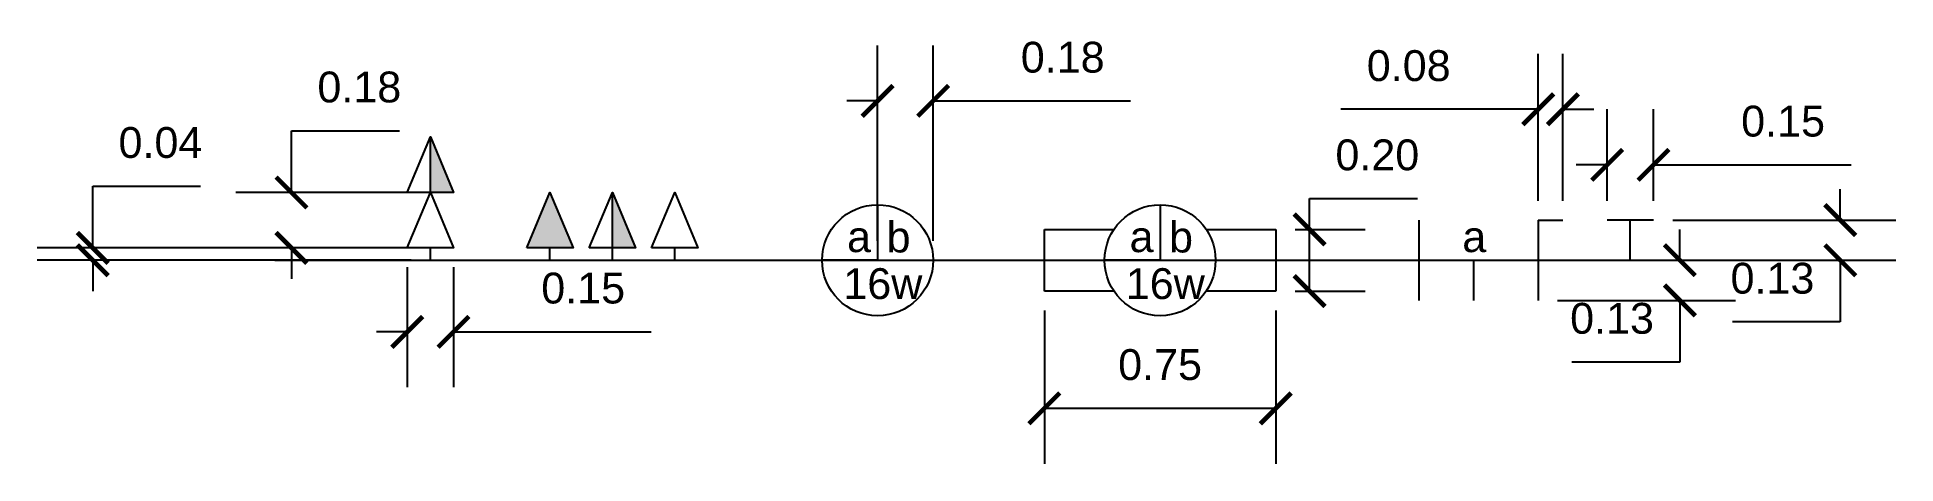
# Model space of a CAD drawing. Header units: millimetres. Extents: x 2559.61 to 2565.63, y 1605.17 to 1606.55.
import ezdxf

# ---------------------------------------------------------------- set-up
doc = ezdxf.new("R2010")
doc.units = ezdxf.units.MM
doc.styles.get("Standard").update_dxf_attribs({"font": 'arial.ttf'})
doc.dimstyles.get("Standard").update_dxf_attribs({"dimtxt": 0.1, "dimasz": 0.1, "dimexe": 0.18, "dimexo": 0.0625, "dimgap": 0.09, "dimtad": 1, "dimtih": 1, "dimtoh": 1, "dimzin": 0, "dimdsep": 46, "dimtxsty": 'Standard', "dimblk": 'ARCHTICK', "dimcen": 0.09, "dimadec": 0, "dimazin": 0, "dimtfac": 1, "dimtofl": 0, "dimtmove": 0, "dimatfit": 3, "dimldrblk": 'OBLIQUE', "dimfxl": 1, "dimtolj": 1, "dimtzin": 0, "dimarcsym": 0})

# ---------------------------------------------------------------- blocks, each defined once
blk = doc.blocks.new('_ArchTick')
at = {"color": 0, "linetype": 'ByBlock', "const_width": 0.15}
blk.add_lwpolyline([(-0.5, -0.5), (0.5, 0.5)], dxfattribs=at)
blk = doc.blocks.new('*D3')
at = {"color": 0, "lineweight": -2, "transparency": 16777216}
for p, q in [((2559.7889, 1605.8678), (2559.7889, 1606.0678)), ((2559.7889, 1606.0678), (2560.1382, 1606.0678)), ((2560.8212, 1605.8678), (2559.6089, 1605.8678)), ((2560.8212, 1605.8278), (2559.6089, 1605.8278)), ((2559.7889, 1605.8278), (2559.7889, 1605.7278))]:
    blk.add_line(p, q, dxfattribs=at)
at = {"layer": 'Defpoints', "color": 0, "transparency": 16777216}
for p in [(2559.7889, 1605.8678), (2560.8837, 1605.8678), (2560.8837, 1605.8278)]:
    blk.add_point(p, dxfattribs=at)
at = {"color": 0, "lineweight": -2, "transparency": 16777216, "xscale": 0.1, "yscale": 0.1, "zscale": 0.1}
for p, rotation in [((2559.7889, 1605.8678), 270), ((2559.7889, 1605.8278), 90)]:
    blk.add_blockref('_ArchTick', p, dxfattribs=dict(at, rotation=rotation))
at = {"color": 0, "transparency": 16777216, "insert": (2560.0085, 1606.2089), "char_height": 0.1, "attachment_point": 5}
blk.add_mtext('\\A1;0.04', dxfattribs=at)
blk = doc.blocks.new('_Oblique')
at = {"color": 0, "linetype": 'ByBlock', "lineweight": -2}
blk.add_line((-0.5, -0.5), (0.5, 0.5), dxfattribs=at)
blk = doc.blocks.new('*D15')
at = {"color": 0, "lineweight": -2, "transparency": 16777216}
for p, q in [((2560.4332, 1606.0478), (2560.4332, 1606.2478)), ((2560.4332, 1606.2478), (2560.7832, 1606.2478)), ((2560.8212, 1606.0478), (2560.2532, 1606.0478)), ((2560.7462, 1605.8678), (2560.2532, 1605.8678)), ((2560.4332, 1605.8678), (2560.4332, 1605.7678))]:
    blk.add_line(p, q, dxfattribs=at)
at = {"layer": 'Defpoints', "color": 0, "transparency": 16777216}
for p in [(2560.4332, 1606.0478), (2560.8837, 1606.0478), (2560.8087, 1605.8678)]:
    blk.add_point(p, dxfattribs=at)
at = {"color": 0, "lineweight": -2, "transparency": 16777216, "xscale": 0.1, "yscale": 0.1, "zscale": 0.1}
for p, rotation in [((2560.4332, 1606.0478), 270), ((2560.4332, 1605.8678), 90)]:
    blk.add_blockref('_ArchTick', p, dxfattribs=dict(at, rotation=rotation))
at = {"color": 0, "transparency": 16777216, "insert": (2560.6532, 1606.3889), "char_height": 0.1, "attachment_point": 5}
blk.add_mtext('\\A1;0.18', dxfattribs=at)
blk = doc.blocks.new('*D16')
at = {"color": 0, "lineweight": -2, "transparency": 16777216}
for p, q in [((2560.8087, 1605.8053), (2560.8087, 1605.4159)), ((2560.9587, 1605.8053), (2560.9587, 1605.4159)), ((2560.8087, 1605.5959), (2560.7087, 1605.5959)), ((2560.9587, 1605.5959), (2561.5992, 1605.5959))]:
    blk.add_line(p, q, dxfattribs=at)
at = {"layer": 'Defpoints', "color": 0, "transparency": 16777216}
for p in [(2560.8087, 1605.8678), (2560.9587, 1605.8678), (2560.9587, 1605.5959)]:
    blk.add_point(p, dxfattribs=at)
at = {"color": 0, "lineweight": -2, "transparency": 16777216, "xscale": 0.1, "yscale": 0.1, "zscale": 0.1}
blk.add_blockref('_ArchTick', (2560.8087, 1605.5959), dxfattribs=at)
at = {"color": 0, "lineweight": -2, "transparency": 16777216, "xscale": 0.1, "yscale": 0.1, "zscale": 0.1, "rotation": 180}
blk.add_blockref('_ArchTick', (2560.9587, 1605.5959), dxfattribs=at)
at = {"color": 0, "transparency": 16777216, "insert": (2561.379, 1605.737), "char_height": 0.1, "attachment_point": 5}
blk.add_mtext('\\A1;0.15', dxfattribs=at)
blk = doc.blocks.new('*D17')
at = {"color": 0, "lineweight": -2, "transparency": 16777216}
for p, q in [((2562.3335, 1605.8903), (2562.3335, 1606.5245)), ((2562.5135, 1605.8903), (2562.5135, 1606.5245)), ((2562.3335, 1606.3445), (2562.2335, 1606.3445)), ((2562.5135, 1606.3445), (2563.1535, 1606.3445))]:
    blk.add_line(p, q, dxfattribs=at)
at = {"layer": 'Defpoints', "color": 0, "transparency": 16777216}
for p in [(2562.5135, 1606.3445), (2562.3335, 1605.8278), (2562.5135, 1605.8278)]:
    blk.add_point(p, dxfattribs=at)
at = {"color": 0, "lineweight": -2, "transparency": 16777216, "xscale": 0.1, "yscale": 0.1, "zscale": 0.1}
blk.add_blockref('_ArchTick', (2562.3335, 1606.3445), dxfattribs=at)
at = {"color": 0, "lineweight": -2, "transparency": 16777216, "xscale": 0.1, "yscale": 0.1, "zscale": 0.1, "rotation": 180}
blk.add_blockref('_ArchTick', (2562.5135, 1606.3445), dxfattribs=at)
at = {"color": 0, "transparency": 16777216, "insert": (2562.9335, 1606.4855), "char_height": 0.1, "attachment_point": 5}
blk.add_mtext('\\A1;0.18', dxfattribs=at)
blk = doc.blocks.new('*D18')
at = {"color": 0, "lineweight": -2, "transparency": 16777216}
for p, q in [((2562.8742, 1605.6653), (2562.8742, 1605.1678)), ((2563.6242, 1605.6653), (2563.6242, 1605.1678)), ((2562.8742, 1605.3478), (2563.6242, 1605.3478))]:
    blk.add_line(p, q, dxfattribs=at)
at = {"layer": 'Defpoints', "color": 0, "transparency": 16777216}
for p in [(2562.8742, 1605.7278), (2563.6242, 1605.7278), (2563.6242, 1605.3478)]:
    blk.add_point(p, dxfattribs=at)
at = {"color": 0, "lineweight": -2, "transparency": 16777216, "xscale": 0.1, "yscale": 0.1, "zscale": 0.1, "rotation": 180}
blk.add_blockref('_ArchTick', (2562.8742, 1605.3478), dxfattribs=at)
at = {"color": 0, "lineweight": -2, "transparency": 16777216, "xscale": 0.1, "yscale": 0.1, "zscale": 0.1}
blk.add_blockref('_ArchTick', (2563.6242, 1605.3478), dxfattribs=at)
at = {"color": 0, "transparency": 16777216, "insert": (2563.2492, 1605.4889), "char_height": 0.1, "attachment_point": 5}
blk.add_mtext('\\A1;0.75', dxfattribs=at)
blk = doc.blocks.new('*D19')
at = {"color": 0, "lineweight": -2, "transparency": 16777216}
for p, q in [((2563.7338, 1605.9278), (2563.7338, 1606.0278)), ((2563.7338, 1606.0278), (2564.0832, 1606.0278)), ((2563.6867, 1605.9278), (2563.9138, 1605.9278)), ((2563.7338, 1605.7278), (2563.7338, 1605.9278)), ((2563.6867, 1605.7278), (2563.9138, 1605.7278))]:
    blk.add_line(p, q, dxfattribs=at)
at = {"layer": 'Defpoints', "color": 0, "transparency": 16777216}
for p in [(2563.6242, 1605.9278), (2563.7338, 1605.9278), (2563.6242, 1605.7278)]:
    blk.add_point(p, dxfattribs=at)
at = {"color": 0, "lineweight": -2, "transparency": 16777216, "xscale": 0.1, "yscale": 0.1, "zscale": 0.1}
for p, rotation in [((2563.7338, 1605.9278), 90), ((2563.7338, 1605.7278), 270)]:
    blk.add_blockref('_ArchTick', p, dxfattribs=dict(at, rotation=rotation))
at = {"color": 0, "transparency": 16777216, "insert": (2563.9535, 1606.1689), "char_height": 0.1, "attachment_point": 5}
blk.add_mtext('\\A1;0.20', dxfattribs=at)
blk = doc.blocks.new('*D20')
at = {"color": 0, "lineweight": -2, "transparency": 16777216}
for p, q in [((2564.4752, 1606.0203), (2564.4752, 1606.4972)), ((2564.5552, 1606.0203), (2564.5552, 1606.4972)), ((2564.4752, 1606.3172), (2563.8353, 1606.3172)), ((2564.5552, 1606.3172), (2564.6552, 1606.3172))]:
    blk.add_line(p, q, dxfattribs=at)
at = {"layer": 'Defpoints', "color": 0, "transparency": 16777216}
for p in [(2564.5552, 1606.3172), (2564.4752, 1605.9578), (2564.5552, 1605.9578)]:
    blk.add_point(p, dxfattribs=at)
at = {"color": 0, "lineweight": -2, "transparency": 16777216, "xscale": 0.1, "yscale": 0.1, "zscale": 0.1}
blk.add_blockref('_ArchTick', (2564.4752, 1606.3172), dxfattribs=at)
at = {"color": 0, "lineweight": -2, "transparency": 16777216, "xscale": 0.1, "yscale": 0.1, "zscale": 0.1, "rotation": 180}
blk.add_blockref('_ArchTick', (2564.5552, 1606.3172), dxfattribs=at)
at = {"color": 0, "transparency": 16777216, "insert": (2564.0552, 1606.4582), "char_height": 0.1, "attachment_point": 5}
blk.add_mtext('\\A1;0.08', dxfattribs=at)
blk = doc.blocks.new('*D21')
at = {"color": 0, "lineweight": -2, "transparency": 16777216}
for p, q in [((2564.6986, 1606.0203), (2564.6986, 1606.3172)), ((2564.8486, 1606.0203), (2564.8486, 1606.3172)), ((2564.6986, 1606.1372), (2564.5986, 1606.1372)), ((2564.8486, 1606.1372), (2565.4891, 1606.1372))]:
    blk.add_line(p, q, dxfattribs=at)
at = {"layer": 'Defpoints', "color": 0, "transparency": 16777216}
for p in [(2564.8486, 1606.1372), (2564.6986, 1605.9578), (2564.8486, 1605.9578)]:
    blk.add_point(p, dxfattribs=at)
at = {"color": 0, "lineweight": -2, "transparency": 16777216, "xscale": 0.1, "yscale": 0.1, "zscale": 0.1}
blk.add_blockref('_ArchTick', (2564.6986, 1606.1372), dxfattribs=at)
at = {"color": 0, "lineweight": -2, "transparency": 16777216, "xscale": 0.1, "yscale": 0.1, "zscale": 0.1, "rotation": 180}
blk.add_blockref('_ArchTick', (2564.8486, 1606.1372), dxfattribs=at)
at = {"color": 0, "transparency": 16777216, "insert": (2565.2689, 1606.2782), "char_height": 0.1, "attachment_point": 5}
blk.add_mtext('\\A1;0.15', dxfattribs=at)
blk = doc.blocks.new('*D22')
at = {"color": 0, "lineweight": -2, "transparency": 16777216}
for p, q in [((2565.4544, 1605.9578), (2565.4544, 1606.0578)), ((2564.9111, 1605.9578), (2565.6344, 1605.9578)), ((2564.8361, 1605.8278), (2565.6344, 1605.8278)), ((2565.4544, 1605.8278), (2565.4544, 1605.6278)), ((2565.4544, 1605.6278), (2565.1046, 1605.6278))]:
    blk.add_line(p, q, dxfattribs=at)
at = {"layer": 'Defpoints', "color": 0, "transparency": 16777216}
for p in [(2564.8486, 1605.9578), (2564.7736, 1605.8278), (2565.4544, 1605.8278)]:
    blk.add_point(p, dxfattribs=at)
at = {"color": 0, "lineweight": -2, "transparency": 16777216, "xscale": 0.1, "yscale": 0.1, "zscale": 0.1}
for p, rotation in [((2565.4544, 1605.9578), 270), ((2565.4544, 1605.8278), 90)]:
    blk.add_blockref('_ArchTick', p, dxfattribs=dict(at, rotation=rotation))
at = {"color": 0, "transparency": 16777216, "insert": (2565.2345, 1605.7689), "char_height": 0.1, "attachment_point": 5}
blk.add_mtext('\\A1;0.13', dxfattribs=at)
blk = doc.blocks.new('*D23')
at = {"color": 0, "lineweight": -2, "transparency": 16777216}
for p, q in [((2564.9343, 1605.8278), (2564.9343, 1605.9278)), ((2564.8361, 1605.8278), (2565.1143, 1605.8278)), ((2564.5377, 1605.6978), (2565.1143, 1605.6978)), ((2564.9343, 1605.6978), (2564.9343, 1605.4978)), ((2564.9343, 1605.4978), (2564.5845, 1605.4978))]:
    blk.add_line(p, q, dxfattribs=at)
at = {"layer": 'Defpoints', "color": 0, "transparency": 16777216}
for p in [(2564.7736, 1605.8278), (2564.4752, 1605.6978), (2564.9343, 1605.6978)]:
    blk.add_point(p, dxfattribs=at)
at = {"color": 0, "lineweight": -2, "transparency": 16777216, "xscale": 0.1, "yscale": 0.1, "zscale": 0.1}
for p, rotation in [((2564.9343, 1605.8278), 270), ((2564.9343, 1605.6978), 90)]:
    blk.add_blockref('_ArchTick', p, dxfattribs=dict(at, rotation=rotation))
at = {"color": 0, "transparency": 16777216, "insert": (2564.7144, 1605.6389), "char_height": 0.1, "attachment_point": 5}
blk.add_mtext('\\A1;0.13', dxfattribs=at)

msp = doc.modelspace()

# ---------------------------------------------------------------- hatches: boundary and pattern name
h = msp.add_hatch(color=256)
h.dxf.hatch_style = 1
h.paths.add_polyline_path([(2560.8837, 1606.2278), (2560.8837, 1606.0478), (2560.9587, 1606.0478)])
h = msp.add_hatch(color=256)
h.dxf.hatch_style = 1
h.paths.add_polyline_path([(2561.2712, 1606.0478), (2561.1962, 1605.8678), (2561.3462, 1605.8678)])
h = msp.add_hatch(color=256)
h.dxf.hatch_style = 1
h.paths.add_polyline_path([(2561.4735, 1606.0478), (2561.4735, 1605.8678), (2561.5485, 1605.8678)])

# ---------------------------------------------------------------- linework, layer by layer
for p, q in [((2560.8837, 1606.0478), (2560.8837, 1606.2278)), ((2561.4735, 1605.8678), (2561.4735, 1606.0478)), ((2562.8742, 1605.7278), (2562.8742, 1605.9278)), ((2562.8742, 1605.9278), (2563.0996, 1605.9278)), ((2563.3989, 1605.9278), (2563.6242, 1605.9278)), ((2563.6242, 1605.9278), (2563.6242, 1605.7278)), ((2564.0876, 1605.9578), (2564.0876, 1605.6978)), ((2564.4752, 1605.9578), (2564.4752, 1605.6978)), ((2564.4752, 1605.9578), (2564.5552, 1605.9578)), ((2564.8486, 1605.9578), (2564.6986, 1605.9578)), ((2564.7736, 1605.8278), (2564.7736, 1605.9578)), ((2560.8837, 1605.8278), (2560.8837, 1605.8678)), ((2561.2712, 1605.8278), (2561.2712, 1605.8678)), ((2561.4735, 1605.8278), (2561.4735, 1605.8678)), ((2561.6758, 1605.8278), (2561.6758, 1605.8678)), ((2560.3798, 1605.8278), (2565.285, 1605.8278)), ((2562.3335, 1605.8278), (2562.1535, 1605.8278)), ((2563.2492, 1605.8278), (2563.0692, 1605.8278)), ((2564.265, 1605.8278), (2564.265, 1605.6978)), ((2563.0996, 1605.7278), (2562.8742, 1605.7278)), ((2563.6242, 1605.7278), (2563.3989, 1605.7278))]:
    msp.add_line(p, q)
for points in [[(2560.8087, 1606.0478), (2560.8837, 1606.2278), (2560.9587, 1606.0478), (2560.8087, 1606.0478)], [(2560.8087, 1605.8678), (2560.8837, 1606.0478), (2560.9587, 1605.8678), (2560.8087, 1605.8678)], [(2561.1962, 1605.8678), (2561.2712, 1606.0478), (2561.3462, 1605.8678), (2561.1962, 1605.8678)], [(2561.3985, 1605.8678), (2561.4735, 1606.0478), (2561.5485, 1605.8678), (2561.3985, 1605.8678)], [(2561.6008, 1605.8678), (2561.6758, 1606.0478), (2561.7508, 1605.8678), (2561.6008, 1605.8678)], [(2562.3335, 1606.0078), (2562.3335, 1605.8278), (2562.5135, 1605.8278)], [(2563.2492, 1606.0078), (2563.2492, 1605.8278), (2563.4292, 1605.8278)]]:
    msp.add_lwpolyline(points)
for centre in [(2562.3335, 1605.8278), (2563.2492, 1605.8278)]:
    msp.add_circle(centre, 0.18)

# ---------------------------------------------------------------- texts
at = {"char_height": 0.1, "attachment_point": 1}
for s, insert in [('a', (2562.2344, 1605.9543)), ('b', (2562.3625, 1605.9532)), ('a', (2563.1502, 1605.9543)), ('b', (2563.2782, 1605.9532)), ('a', (2564.2289, 1605.9543)), ('16w', (2562.2223, 1605.8021)), ('16w', (2563.138, 1605.8021))]:
    msp.add_mtext_dynamic_manual_height_columns(s, width=0.193771, gutter_width=12.5, heights=[0], dxfattribs=dict(at, insert=insert))

# ---------------------------------------------------------------- dimensions: what is measured, and where the dimension line sits
for base, p1, p2, picture, middle in [((2562.5135, 1606.3445), (2562.3335, 1605.8278), (2562.5135, 1605.8278), '*D17', (2562.9335, 1606.4855)), ((2564.8486, 1606.1372), (2564.6986, 1605.9578), (2564.8486, 1605.9578), '*D21', (2565.2689, 1606.2782)), ((2560.9587, 1605.5959), (2560.8087, 1605.8678), (2560.9587, 1605.8678), '*D16', (2561.379, 1605.737)), ((2563.6242, 1605.3478), (2562.8742, 1605.7278), (2563.6242, 1605.7278), '*D18', (2563.2492, 1605.4889))]:
    dim = msp.add_linear_dim(base=base, p1=p1, p2=p2, dimstyle='Standard')
    dim.commit()
    dim.dimension.update_dxf_attribs({"geometry": picture, "text_midpoint": middle})
dim = msp.add_linear_dim(base=(2564.5552, 1606.3172), p1=(2564.4752, 1605.9578), p2=(2564.5552, 1605.9578), dimstyle='Standard')
dim.commit()
dim.dimension.update_dxf_attribs({"geometry": '*D20', "text_midpoint": (2564.0552, 1606.3172), "dimtype": 160})
for base, p1, p2, picture, middle in [((2560.4332, 1606.0478), (2560.8087, 1605.8678), (2560.8837, 1606.0478), '*D15', (2560.6532, 1606.3889)), ((2559.7889, 1605.8678), (2560.8837, 1605.8278), (2560.8837, 1605.8678), '*D3', (2560.0085, 1606.2089)), ((2563.7338, 1605.9278), (2563.6242, 1605.7278), (2563.6242, 1605.9278), '*D19', (2563.9535, 1606.1689)), ((2565.4544, 1605.8278), (2564.8486, 1605.9578), (2564.7736, 1605.8278), '*D22', (2565.2345, 1605.7689)), ((2564.9343, 1605.6978), (2564.7736, 1605.8278), (2564.4752, 1605.6978), '*D23', (2564.7144, 1605.6389))]:
    dim = msp.add_linear_dim(base=base, p1=p1, p2=p2, angle=90, dimstyle='Standard')
    dim.commit()
    dim.dimension.update_dxf_attribs({"geometry": picture, "text_midpoint": middle})

doc.saveas('drawing.dxf')
